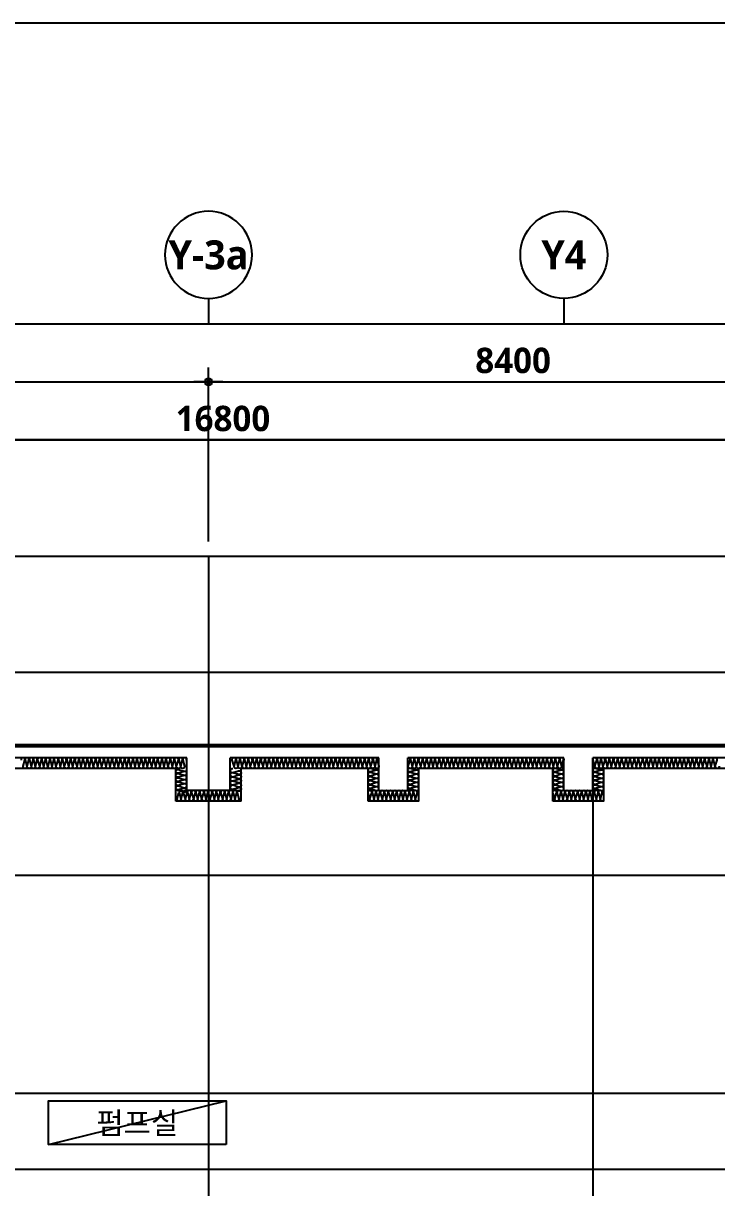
# Model space of a CAD drawing. Header units: millimetres. Extents: x 0 to 168000, y 0 to 59400.
# Drawn here: x 120105 to 129667, y 43354 to 59400 of the extents above; entities that cross this region are included whole.
import ezdxf
from ezdxf.enums import TextEntityAlignment as Align

# ---------------------------------------------------------------- set-up
doc = ezdxf.new("R2010")
doc.units = ezdxf.units.MM
doc.header["$LTSCALE"] = 100
doc.linetypes.add('주단면도-1$0$STD_CENTER', pattern=[66, 60, -2, 2, -2])
doc.layers.get('Defpoints').update_dxf_attribs({"color": 153})
for name, color, linetype in [('A-ANNO-TEXT1', 7, 'Continuous'), ('A-FLOR-INSL', 8, 'Continuous'), ('A-ST-AXIS-BUB', 7, 'Continuous'), ('A-ST-AXIS-DIM', 7, 'Continuous'), ('SYM', 7, 'Continuous'), ('주단면도-1$0$A-FIN-TYP1', 6, 'Continuous'), ('주단면도-1$0$A-ST-AXIS-CEN', 252, '주단면도-1$0$STD_CENTER'), ('주단면도-1$0$A-ST-CONC', 2, 'Continuous')]:
    doc.layers.add(name, color=color, linetype=linetype)
doc.layers.add('A-ELEV-LIN2', color=7, linetype='Continuous', lineweight=25)
doc.layers.add('G(그리드1)', color=185, linetype='Continuous', plot=False)
doc.layers.add('G(그리드2)', color=235, linetype='Continuous', plot=False)
doc.styles.add('SH_진천_나눔', font='')
doc.styles.get('SH_진천_나눔').set_extended_font_data('NanumGothic', bold=True)
doc.dimstyles.new('SHP 100', dxfattribs={"dimscale": 100, "dimtxt": 3.5, "dimasz": 1, "dimexe": 2, "dimexo": 2, "dimgap": 1, "dimtad": 1, "dimdec": 0, "dimzin": 0, "dimdsep": 46, "dimtxsty": 'SH_진천_나눔', "dimblk": 'DIMDOT', "dimcen": 0.09, "dimclrd": 256, "dimclre": 256, "dimclrt": 3, "dimadec": 0, "dimazin": 1, "dimtfac": 1, "dimtdec": 0, "dimtix": 1, "dimtmove": 2, "dimatfit": 0, "dimldrblk": 'DIMDOT', "dimfxl": 1, "dimtolj": 1, "dimtzin": 0, "dimlwd": -1, "dimlwe": -1, "dimarcsym": 0})

# ---------------------------------------------------------------- blocks, each defined once
blk = doc.blocks.new('DIMDOT')
at = {"color": 0}
blk.add_line((-2, 0), (2, 0), dxfattribs=at)
for radius in [0.5, 0.25]:
    blk.add_circle((0, 0), radius, dxfattribs=at)
blk = doc.blocks.new('*D9299')
at = {"layer": 'A-ST-AXIS-DIM'}
for p, q in [((114259, 52259), (114259, 54659)), ((122659, 52259), (122659, 54659)), ((114359, 54459), (122559, 54459))]:
    blk.add_line(p, q, dxfattribs=at)
at = {"layer": 'Defpoints', "color": 0}
for p in [(122659, 54459), (114259, 52059), (122659, 52059)]:
    blk.add_point(p, dxfattribs=at)
at = {"layer": 'A-ST-AXIS-DIM', "linetype": 'ByBlock', "xscale": 100, "yscale": 100, "zscale": 100, "rotation": 180}
blk.add_blockref('DIMDOT', (114259, 54459), dxfattribs=at)
at = {"layer": 'A-ST-AXIS-DIM', "linetype": 'ByBlock', "xscale": 100, "yscale": 100, "zscale": 100}
blk.add_blockref('DIMDOT', (122659, 54459), dxfattribs=at)
at = {"layer": 'A-ST-AXIS-DIM', "color": 3, "insert": (118459, 54752), "char_height": 350, "attachment_point": 5, "style": 'SH_진천_나눔'}
blk.add_mtext('\\A1;8400', dxfattribs=at)
blk = doc.blocks.new('*D9300')
at = {"layer": 'A-ST-AXIS-DIM'}
for p, q in [((122659, 52259), (122659, 54659)), ((131059, 52259), (131059, 54659)), ((122759, 54459), (130959, 54459))]:
    blk.add_line(p, q, dxfattribs=at)
at = {"layer": 'Defpoints', "color": 0}
for p in [(131059, 54459), (122659, 52059), (131059, 52059)]:
    blk.add_point(p, dxfattribs=at)
at = {"layer": 'A-ST-AXIS-DIM', "linetype": 'ByBlock', "xscale": 100, "yscale": 100, "zscale": 100, "rotation": 180}
blk.add_blockref('DIMDOT', (122659, 54459), dxfattribs=at)
at = {"layer": 'A-ST-AXIS-DIM', "linetype": 'ByBlock', "xscale": 100, "yscale": 100, "zscale": 100}
blk.add_blockref('DIMDOT', (131059, 54459), dxfattribs=at)
at = {"layer": 'A-ST-AXIS-DIM', "color": 3, "insert": (126859, 54752), "char_height": 350, "attachment_point": 5, "style": 'SH_진천_나눔'}
blk.add_mtext('\\A1;8400', dxfattribs=at)
blk = doc.blocks.new('*D9302')
at = {"layer": 'A-ST-AXIS-DIM'}
for p, q in [((114459, 52259), (114459, 53859)), ((131259, 52259), (131259, 53859)), ((131159, 53659), (114559, 53659))]:
    blk.add_line(p, q, dxfattribs=at)
at = {"layer": 'Defpoints', "color": 0}
for p in [(114459, 53659), (114459, 52059), (131259, 52059)]:
    blk.add_point(p, dxfattribs=at)
at = {"layer": 'A-ST-AXIS-DIM', "linetype": 'ByBlock', "xscale": 100, "yscale": 100, "zscale": 100, "rotation": 180}
blk.add_blockref('DIMDOT', (114459, 53659), dxfattribs=at)
at = {"layer": 'A-ST-AXIS-DIM', "linetype": 'ByBlock', "xscale": 100, "yscale": 100, "zscale": 100}
blk.add_blockref('DIMDOT', (131259, 53659), dxfattribs=at)
at = {"layer": 'A-ST-AXIS-DIM', "color": 3, "insert": (122859, 53952), "char_height": 350, "attachment_point": 5, "style": 'SH_진천_나눔'}
blk.add_mtext('\\A1;16800', dxfattribs=at)
blk = doc.blocks.new('A-ST-AXIS-BUB-1')
at = {"layer": 'A-ST-AXIS-BUB'}
blk.add_line((0, 350), (0, 0), dxfattribs=at)
blk.add_circle((0, 950), 600, dxfattribs=at)

msp = doc.modelspace()

# ---------------------------------------------------------------- linework, layer by layer
at = {"layer": 'A-ELEV-LIN2'}
msp.add_line((127959.1, 49129.1), (127959.1, 39359.1), dxfattribs=at)
at = {"layer": 'A-FLOR-INSL'}
for p, q in [((122209.1, 49129.1), (119759.1, 49129.1)), ((122209.1, 48679.1), (122209.1, 49129.1)), ((123109.1, 48679.1), (123109.1, 49129.1)), ((124859.1, 49129.1), (123109.1, 49129.1)), ((124859.1, 48679.1), (124859.1, 49129.1)), ((125559.1, 48679.1), (125559.1, 49129.1)), ((127409.1, 49129.1), (125559.1, 49129.1)), ((127409.1, 48679.1), (127409.1, 49129.1)), ((130609.1, 49129.1), (128109.1, 49129.1)), ((128109.1, 48679.1), (128109.1, 49129.1)), ((123109.1, 48679.1), (122209.1, 48679.1)), ((125559.1, 48679.1), (124859.1, 48679.1)), ((128109.1, 48679.1), (127409.1, 48679.1))]:
    msp.add_line(p, q, dxfattribs=at)
for points in [[(122358, 49243.9, 1.34), (122305.5, 49243.9), (122329.4, 49164.2, -1.34), (122276.9, 49164.2), (122300.8, 49243.9), (122300.8, 49243.9, 1.34), (122248.3, 49243.9), (122272.2, 49164.2, -1.34), (122219.7, 49164.2), (122243.6, 49243.9), (122243.6, 49243.9, 1.34), (122191.1, 49243.9), (122215, 49164.2, -1.34), (122162.5, 49164.2), (122186.4, 49243.9), (122186.4, 49243.9, 1.34), (122133.9, 49243.9), (122157.8, 49164.2, -1.34), (122105.3, 49164.2), (122129.2, 49243.9), (122129.2, 49243.9, 1.34), (122076.7, 49243.9), (122100.6, 49164.2, -1.34), (122048.1, 49164.2), (122072, 49243.9), (122072, 49243.9, 1.34), (122019.5, 49243.9), (122043.3, 49164.2, -1.34), (121990.8, 49164.2), (122014.7, 49243.9), (122014.7, 49243.9, 1.34), (121962.2, 49243.9), (121986.1, 49164.2, -1.34), (121933.6, 49164.2), (121957.5, 49243.9), (121957.5, 49243.9, 1.34), (121905, 49243.9), (121928.9, 49164.2, -1.34), (121876.4, 49164.2), (121900.3, 49243.9), (121900.3, 49243.9, 1.34), (121847.8, 49243.9), (121871.7, 49164.2, -1.34), (121819.2, 49164.2), (121843.1, 49243.9), (121843.1, 49243.9, 1.34), (121790.6, 49243.9), (121814.5, 49164.2, -1.34), (121762, 49164.2), (121785.9, 49243.9), (121785.9, 49243.9, 1.34), (121733.4, 49243.9), (121757.3, 49164.2, -1.34), (121704.8, 49164.2), (121728.7, 49243.9), (121728.7, 49243.9, 1.34), (121676.2, 49243.9), (121700.1, 49164.2, -1.34), (121647.6, 49164.2), (121671.5, 49243.9), (121671.5, 49243.9, 1.34), (121619, 49243.9), (121642.9, 49164.2, -1.34), (121590.4, 49164.2), (121614.3, 49243.9), (121614.3, 49243.9, 1.34), (121561.8, 49243.9), (121585.7, 49164.2, -1.34), (121533.2, 49164.2), (121557.1, 49243.9), (121557.1, 49243.9, 1.34), (121504.6, 49243.9), (121528.5, 49164.2, -1.34), (121476, 49164.2), (121499.9, 49243.9), (121499.9, 49243.9, 1.34), (121447.4, 49243.9), (121471.3, 49164.2, -1.34), (121418.8, 49164.2), (121442.7, 49243.9), (121442.7, 49243.9, 1.34), (121390.2, 49243.9), (121414.1, 49164.2, -1.34), (121361.6, 49164.2), (121385.5, 49243.9), (121385.5, 49243.9, 1.34), (121333, 49243.9), (121356.9, 49164.2, -1.34), (121304.4, 49164.2), (121328.2, 49243.9), (121328.2, 49243.9, 1.34), (121275.7, 49243.9), (121299.6, 49164.2, -1.34), (121247.1, 49164.2), (121271, 49243.9), (121271, 49243.9, 1.34), (121218.5, 49243.9), (121242.4, 49164.2, -1.34), (121189.9, 49164.2), (121213.8, 49243.9), (121213.8, 49243.9, 1.34), (121161.3, 49243.9), (121185.2, 49164.2, -1.34), (121132.7, 49164.2), (121156.6, 49243.9), (121156.6, 49243.9, 1.34), (121104.1, 49243.9), (121128, 49164.2, -1.34), (121075.5, 49164.2), (121099.4, 49243.9), (121099.4, 49243.9, 1.34), (121046.9, 49243.9), (121070.8, 49164.2, -1.34), (121018.3, 49164.2), (121042.2, 49243.9), (121042.2, 49243.9, 1.34), (120989.7, 49243.9), (121013.6, 49164.2, -1.34), (120961.1, 49164.2), (120985, 49243.9), (120985, 49243.9, 1.34), (120932.5, 49243.9), (120956.4, 49164.2, -1.34), (120903.9, 49164.2), (120927.8, 49243.9), (120927.8, 49243.9, 1.34), (120875.3, 49243.9), (120899.2, 49164.2, -1.34), (120846.7, 49164.2), (120870.6, 49243.9), (120870.6, 49243.9, 1.34), (120818.1, 49243.9), (120842, 49164.2, -1.34), (120789.5, 49164.2), (120813.4, 49243.9), (120813.4, 49243.9, 1.34), (120760.9, 49243.9), (120784.8, 49164.2, -1.34), (120732.3, 49164.2), (120756.2, 49243.9), (120756.2, 49243.9, 1.34), (120703.7, 49243.9), (120727.6, 49164.2, -1.34), (120675.1, 49164.2), (120699, 49243.9), (120699, 49243.9, 1.34), (120646.5, 49243.9), (120670.4, 49164.2, -1.34), (120617.9, 49164.2), (120641.8, 49243.9), (120641.8, 49243.9, 1.34), (120589.3, 49243.9), (120613.1, 49164.2, -1.34), (120560.6, 49164.2), (120584.5, 49243.9), (120584.5, 49243.9, 1.34), (120532, 49243.9), (120555.9, 49164.2, -1.34), (120503.4, 49164.2), (120527.3, 49243.9), (120527.3, 49243.9, 1.34), (120474.8, 49243.9), (120498.7, 49164.2, -1.34), (120446.2, 49164.2), (120470.1, 49243.9), (120470.1, 49243.9, 1.34), (120417.6, 49243.9), (120441.5, 49164.2, -1.34), (120389, 49164.2), (120412.9, 49243.9), (120412.9, 49243.9, 1.34), (120360.4, 49243.9), (120384.3, 49164.2, -1.34), (120331.8, 49164.2), (120355.7, 49243.9), (120355.7, 49243.9, 1.34), (120303.2, 49243.9), (120327.1, 49164.2, -1.34), (120274.6, 49164.2), (120298.5, 49243.9), (120298.5, 49243.9, 1.34), (120246, 49243.9), (120269.9, 49164.2, -1.34), (120217.4, 49164.2), (120241.3, 49243.9), (120241.3, 49243.9, 1.34), (120188.8, 49243.9), (120212.7, 49164.2, -1.34), (120160.2, 49164.2), (120184.1, 49243.9), (120184.1, 49243.9, 1.34), (120131.6, 49243.9), (120155.5, 49164.2, -1.34), (120103, 49164.2), (120126.9, 49243.9), (120126.9, 49243.9, 1.34), (120074.4, 49243.9)], [(125009.1, 49279, 0.4808028), (124984.7, 49243.9), (125008.6, 49164.2, -1.34), (124956.1, 49164.2), (124980, 49243.9), (124980, 49243.9, 1.34), (124927.5, 49243.9), (124951.4, 49164.2, -1.34), (124898.9, 49164.2), (124922.8, 49243.9), (124922.8, 49243.9, 1.34), (124870.3, 49243.9), (124894.2, 49164.2, -1.34), (124841.7, 49164.2), (124865.6, 49243.9), (124865.6, 49243.9, 1.34), (124813.1, 49243.9), (124837, 49164.2, -1.34), (124784.5, 49164.2), (124808.4, 49243.9), (124808.4, 49243.9, 1.34), (124755.9, 49243.9), (124779.8, 49164.2, -1.34), (124727.3, 49164.2), (124751.2, 49243.9), (124751.2, 49243.9, 1.34), (124698.7, 49243.9), (124722.6, 49164.2, -1.34), (124670.1, 49164.2), (124694, 49243.9), (124694, 49243.9, 1.34), (124641.5, 49243.9), (124665.3, 49164.2, -1.34), (124612.8, 49164.2), (124636.7, 49243.9), (124636.7, 49243.9, 1.34), (124584.2, 49243.9), (124608.1, 49164.2, -1.34), (124555.6, 49164.2), (124579.5, 49243.9), (124579.5, 49243.9, 1.34), (124527, 49243.9), (124550.9, 49164.2, -1.34), (124498.4, 49164.2), (124522.3, 49243.9), (124522.3, 49243.9, 1.34), (124469.8, 49243.9), (124493.7, 49164.2, -1.34), (124441.2, 49164.2), (124465.1, 49243.9), (124465.1, 49243.9, 1.34), (124412.6, 49243.9), (124436.5, 49164.2, -1.34), (124384, 49164.2), (124407.9, 49243.9), (124407.9, 49243.9, 1.34), (124355.4, 49243.9), (124379.3, 49164.2, -1.34), (124326.8, 49164.2), (124350.7, 49243.9), (124350.7, 49243.9, 1.34), (124298.2, 49243.9), (124322.1, 49164.2, -1.34), (124269.6, 49164.2), (124293.5, 49243.9), (124293.5, 49243.9, 1.34), (124241, 49243.9), (124264.9, 49164.2, -1.34), (124212.4, 49164.2), (124236.3, 49243.9), (124236.3, 49243.9, 1.34), (124183.8, 49243.9), (124207.7, 49164.2, -1.34), (124155.2, 49164.2), (124179.1, 49243.9), (124179.1, 49243.9, 1.34), (124126.6, 49243.9), (124150.5, 49164.2, -1.34), (124098, 49164.2), (124121.9, 49243.9), (124121.9, 49243.9, 1.34), (124069.4, 49243.9), (124093.3, 49164.2, -1.34), (124040.8, 49164.2), (124064.7, 49243.9), (124064.7, 49243.9, 1.34), (124012.2, 49243.9), (124036.1, 49164.2, -1.34), (123983.6, 49164.2), (124007.5, 49243.9), (124007.5, 49243.9, 1.34), (123955, 49243.9), (123978.9, 49164.2, -1.34), (123926.4, 49164.2), (123950.2, 49243.9), (123950.2, 49243.9, 1.34), (123897.7, 49243.9), (123921.6, 49164.2, -1.34), (123869.1, 49164.2), (123893, 49243.9), (123893, 49243.9, 1.34), (123840.5, 49243.9), (123864.4, 49164.2, -1.34), (123811.9, 49164.2), (123835.8, 49243.9), (123835.8, 49243.9, 1.34), (123783.3, 49243.9), (123807.2, 49164.2, -1.34), (123754.7, 49164.2), (123778.6, 49243.9), (123778.6, 49243.9, 1.34), (123726.1, 49243.9), (123750, 49164.2, -1.34), (123697.5, 49164.2), (123721.4, 49243.9), (123721.4, 49243.9, 1.34), (123668.9, 49243.9), (123692.8, 49164.2, -1.34), (123640.3, 49164.2), (123664.2, 49243.9), (123664.2, 49243.9, 1.34), (123611.7, 49243.9), (123635.6, 49164.2, -1.34), (123583.1, 49164.2), (123607, 49243.9), (123607, 49243.9, 1.34), (123554.5, 49243.9), (123578.4, 49164.2, -1.34), (123525.9, 49164.2), (123549.8, 49243.9), (123549.8, 49243.9, 1.34), (123497.3, 49243.9), (123521.2, 49164.2, -1.34), (123468.7, 49164.2), (123492.6, 49243.9), (123492.6, 49243.9, 1.34), (123440.1, 49243.9), (123464, 49164.2, -1.34), (123411.5, 49164.2), (123435.4, 49243.9), (123435.4, 49243.9, 1.34), (123382.9, 49243.9), (123406.8, 49164.2, -1.34), (123354.3, 49164.2), (123378.2, 49243.9), (123378.2, 49243.9, 1.34), (123325.7, 49243.9), (123349.6, 49164.2, -1.34), (123297.1, 49164.2), (123321, 49243.9), (123321, 49243.9, 1.34), (123268.5, 49243.9), (123292.4, 49164.2, -1.34), (123239.9, 49164.2), (123263.8, 49243.9), (123263.8, 49243.9, 1.34), (123211.3, 49243.9), (123235.1, 49164.2, -1.34), (123182.6, 49164.2), (123206.5, 49243.9), (123206.5, 49243.9, 1.34), (123154, 49243.9), (123177.9, 49164.2, -1.34), (123125.4, 49164.2), (123149.3, 49243.9), (123149.3, 49243.9, 1.34), (123096.8, 49243.9), (123120.7, 49164.2, -1.34), (123068.2, 49164.2), (123092.1, 49243.9), (123092.1, 49243.9, 1.34), (123039.6, 49243.9), (123063.5, 49164.2, -1.34), (123011, 49164.2), (123034.9, 49243.9), (123034.9, 49243.9, 1.34), (122982.4, 49243.9), (123006.3, 49164.2, -1.34)], [(127559.1, 49129.2, -0.5295273), (127530.5, 49164.2), (127554.3, 49243.9), (127554.3, 49243.9, 1.34), (127501.8, 49243.9), (127525.7, 49164.2, -1.34), (127473.2, 49164.2), (127497.1, 49243.9), (127497.1, 49243.9, 1.34), (127444.6, 49243.9), (127468.5, 49164.2, -1.34), (127416, 49164.2), (127439.9, 49243.9), (127439.9, 49243.9, 1.34), (127387.4, 49243.9), (127411.3, 49164.2, -1.34), (127358.8, 49164.2), (127382.7, 49243.9), (127382.7, 49243.9, 1.34), (127330.2, 49243.9), (127354.1, 49164.2, -1.34), (127301.6, 49164.2), (127325.5, 49243.9), (127325.5, 49243.9, 1.34), (127273, 49243.9), (127296.9, 49164.2, -1.34), (127244.4, 49164.2), (127268.3, 49243.9), (127268.3, 49243.9, 1.34), (127215.8, 49243.9), (127239.7, 49164.2, -1.34), (127187.2, 49164.2), (127211.1, 49243.9), (127211.1, 49243.9, 1.34), (127158.6, 49243.9), (127182.5, 49164.2, -1.34), (127130, 49164.2), (127153.9, 49243.9), (127153.9, 49243.9, 1.34), (127101.4, 49243.9), (127125.3, 49164.2, -1.34), (127072.8, 49164.2), (127096.7, 49243.9), (127096.7, 49243.9, 1.34), (127044.2, 49243.9), (127068.1, 49164.2, -1.34), (127015.6, 49164.2), (127039.5, 49243.9), (127039.5, 49243.9, 1.34), (126987, 49243.9), (127010.9, 49164.2, -1.34), (126958.4, 49164.2), (126982.3, 49243.9), (126982.3, 49243.9, 1.34), (126929.8, 49243.9), (126953.7, 49164.2, -1.34), (126901.2, 49164.2), (126925.1, 49243.9), (126925.1, 49243.9, 1.34), (126872.6, 49243.9), (126896.5, 49164.2, -1.34), (126844, 49164.2), (126867.9, 49243.9), (126867.9, 49243.9, 1.34), (126815.4, 49243.9), (126839.2, 49164.2, -1.34), (126786.7, 49164.2), (126810.6, 49243.9), (126810.6, 49243.9, 1.34), (126758.1, 49243.9), (126782, 49164.2, -1.34), (126729.5, 49164.2), (126753.4, 49243.9), (126753.4, 49243.9, 1.34), (126700.9, 49243.9), (126724.8, 49164.2, -1.34), (126672.3, 49164.2), (126696.2, 49243.9), (126696.2, 49243.9, 1.34), (126643.7, 49243.9), (126667.6, 49164.2, -1.34), (126615.1, 49164.2), (126639, 49243.9), (126639, 49243.9, 1.34), (126586.5, 49243.9), (126610.4, 49164.2, -1.34), (126557.9, 49164.2), (126581.8, 49243.9), (126581.8, 49243.9, 1.34), (126529.3, 49243.9), (126553.2, 49164.2, -1.34), (126500.7, 49164.2), (126524.6, 49243.9), (126524.6, 49243.9, 1.34), (126472.1, 49243.9), (126496, 49164.2, -1.34), (126443.5, 49164.2), (126467.4, 49243.9), (126467.4, 49243.9, 1.34), (126414.9, 49243.9), (126438.8, 49164.2, -1.34), (126386.3, 49164.2), (126410.2, 49243.9), (126410.2, 49243.9, 1.34), (126357.7, 49243.9), (126381.6, 49164.2, -1.34), (126329.1, 49164.2), (126353, 49243.9), (126353, 49243.9, 1.34), (126300.5, 49243.9), (126324.4, 49164.2, -1.34), (126271.9, 49164.2), (126295.8, 49243.9), (126295.8, 49243.9, 1.34), (126243.3, 49243.9), (126267.2, 49164.2, -1.34), (126214.7, 49164.2), (126238.6, 49243.9), (126238.6, 49243.9, 1.34), (126186.1, 49243.9), (126210, 49164.2, -1.34), (126157.5, 49164.2), (126181.4, 49243.9), (126181.4, 49243.9, 1.34), (126128.9, 49243.9), (126152.8, 49164.2, -1.34), (126100.3, 49164.2), (126124.1, 49243.9), (126124.1, 49243.9, 1.34), (126071.6, 49243.9), (126095.5, 49164.2, -1.34), (126043, 49164.2), (126066.9, 49243.9), (126066.9, 49243.9, 1.34), (126014.4, 49243.9), (126038.3, 49164.2, -1.34), (125985.8, 49164.2), (126009.7, 49243.9), (126009.7, 49243.9, 1.34), (125957.2, 49243.9), (125981.1, 49164.2, -1.34), (125928.6, 49164.2), (125952.5, 49243.9), (125952.5, 49243.9, 1.34), (125900, 49243.9), (125923.9, 49164.2, -1.34), (125871.4, 49164.2), (125895.3, 49243.9), (125895.3, 49243.9, 1.34), (125842.8, 49243.9), (125866.7, 49164.2, -1.34), (125814.2, 49164.2), (125838.1, 49243.9), (125838.1, 49243.9, 1.34), (125785.6, 49243.9), (125809.5, 49164.2, -1.34), (125757, 49164.2), (125780.9, 49243.9), (125780.9, 49243.9, 1.34), (125728.4, 49243.9), (125752.3, 49164.2, -1.34), (125699.8, 49164.2), (125723.7, 49243.9), (125723.7, 49243.9, 1.34), (125671.2, 49243.9), (125695.1, 49164.2, -1.34), (125642.6, 49164.2), (125666.5, 49243.9), (125666.5, 49243.9, 1.34), (125614, 49243.9), (125637.9, 49164.2, -1.34), (125585.4, 49164.2), (125609.3, 49243.9), (125609.3, 49243.9, 1.34), (125556.8, 49243.9), (125580.7, 49164.2, -1.34), (125528.2, 49164.2), (125552.1, 49243.9), (125552.1, 49243.9, 1.34), (125499.6, 49243.9), (125523.5, 49164.2, -1.34), (125471, 49164.2), (125494.9, 49243.9), (125494.9, 49243.9, 1.34), (125442.4, 49243.9), (125466.3, 49164.2, -1.34), (125413.8, 49164.2), (125437.7, 49243.9), (125437.7, 49243.9, 0.5278594), (125409.1, 49279)], [(129671, 49243.9, 1.34), (129618.5, 49243.9), (129642.4, 49164.2, -1.34), (129589.9, 49164.2), (129613.8, 49243.9), (129613.8, 49243.9, 1.34), (129561.3, 49243.9), (129585.2, 49164.2, -1.34), (129532.7, 49164.2), (129556.6, 49243.9), (129556.6, 49243.9, 1.34), (129504.1, 49243.9), (129528, 49164.2, -1.34), (129475.5, 49164.2), (129499.4, 49243.9), (129499.4, 49243.9, 1.34), (129446.9, 49243.9), (129470.8, 49164.2, -1.34), (129418.3, 49164.2), (129442.2, 49243.9), (129442.2, 49243.9, 1.34), (129389.7, 49243.9), (129413.6, 49164.2, -1.34), (129361.1, 49164.2), (129385, 49243.9), (129385, 49243.9, 1.34), (129332.5, 49243.9), (129356.4, 49164.2, -1.34), (129303.9, 49164.2), (129327.8, 49243.9), (129327.8, 49243.9, 1.34), (129275.3, 49243.9), (129299.2, 49164.2, -1.34), (129246.7, 49164.2), (129270.6, 49243.9), (129270.6, 49243.9, 1.34), (129218.1, 49243.9), (129242, 49164.2, -1.34), (129189.5, 49164.2), (129213.4, 49243.9), (129213.4, 49243.9, 1.34), (129160.9, 49243.9), (129184.8, 49164.2, -1.34), (129132.3, 49164.2), (129156.2, 49243.9), (129156.2, 49243.9, 1.34), (129103.7, 49243.9), (129127.6, 49164.2, -1.34), (129075.1, 49164.2), (129099, 49243.9), (129099, 49243.9, 1.34), (129046.5, 49243.9), (129070.4, 49164.2, -1.34), (129017.9, 49164.2), (129041.8, 49243.9), (129041.8, 49243.9, 1.34), (128989.3, 49243.9), (129013.1, 49164.2, -1.34), (128960.6, 49164.2), (128984.5, 49243.9), (128984.5, 49243.9, 1.34), (128932, 49243.9), (128955.9, 49164.2, -1.34), (128903.4, 49164.2), (128927.3, 49243.9), (128927.3, 49243.9, 1.34), (128874.8, 49243.9), (128898.7, 49164.2, -1.34), (128846.2, 49164.2), (128870.1, 49243.9), (128870.1, 49243.9, 1.34), (128817.6, 49243.9), (128841.5, 49164.2, -1.34), (128789, 49164.2), (128812.9, 49243.9), (128812.9, 49243.9, 1.34), (128760.4, 49243.9), (128784.3, 49164.2, -1.34), (128731.8, 49164.2), (128755.7, 49243.9), (128755.7, 49243.9, 1.34), (128703.2, 49243.9), (128727.1, 49164.2, -1.34), (128674.6, 49164.2), (128698.5, 49243.9), (128698.5, 49243.9, 1.34), (128646, 49243.9), (128669.9, 49164.2, -1.34), (128617.4, 49164.2), (128641.3, 49243.9), (128641.3, 49243.9, 1.34), (128588.8, 49243.9), (128612.7, 49164.2, -1.34), (128560.2, 49164.2), (128584.1, 49243.9), (128584.1, 49243.9, 1.34), (128531.6, 49243.9), (128555.5, 49164.2, -1.34), (128503, 49164.2), (128526.9, 49243.9), (128526.9, 49243.9, 1.34), (128474.4, 49243.9), (128498.3, 49164.2, -1.34), (128445.8, 49164.2), (128469.7, 49243.9), (128469.7, 49243.9, 1.34), (128417.2, 49243.9), (128441.1, 49164.2, -1.34), (128388.6, 49164.2), (128412.5, 49243.9), (128412.5, 49243.9, 1.34), (128360, 49243.9), (128383.9, 49164.2, -1.34), (128331.4, 49164.2), (128355.3, 49243.9), (128355.3, 49243.9, 1.34), (128302.8, 49243.9), (128326.7, 49164.2, -1.34), (128274.2, 49164.2), (128298, 49243.9), (128298, 49243.9, 1.34), (128245.5, 49243.9), (128269.4, 49164.2, -1.34), (128216.9, 49164.2), (128240.8, 49243.9), (128240.8, 49243.9, 1.34), (128188.3, 49243.9), (128212.2, 49164.2, -1.34), (128159.7, 49164.2), (128183.6, 49243.9), (128183.6, 49243.9, 1.34), (128131.1, 49243.9), (128155, 49164.2, -1.34), (128102.5, 49164.2), (128126.4, 49243.9), (128126.4, 49243.9, 1.34), (128073.9, 49243.9), (128097.8, 49164.2, -1.34), (128045.3, 49164.2), (128069.2, 49243.9), (128069.2, 49243.9, 1.34), (128016.7, 49243.9), (128040.6, 49164.2, -1.34), (127988.1, 49164.2), (128012, 49243.9), (128012, 49243.9, 1.34), (127959.5, 49243.9), (127983.4, 49164.2, -0.4792011), (127959.1, 49129.1)], [(122220.7, 48829.1, -0.2294027), (122244.3, 48832.9), (122323.9, 48809), (122323.9, 48809, 1.34), (122323.9, 48861.5), (122244.3, 48837.6, -1.34), (122244.3, 48890.1), (122323.9, 48866.2), (122323.9, 48866.2, 1.34), (122323.9, 48918.7), (122244.3, 48894.8, -1.34), (122244.3, 48947.3), (122323.9, 48923.4), (122323.9, 48923.4, 1.34), (122323.9, 48975.9), (122244.3, 48952, -1.34), (122244.3, 49004.5), (122323.9, 48980.6), (122323.9, 48980.6, 1.34), (122323.9, 49033.1), (122244.3, 49009.2, -1.34), (122244.3, 49061.7), (122323.9, 49037.8), (122323.9, 49037.8, 1.34), (122323.9, 49090.3), (122244.3, 49066.5, -1.34), (122244.3, 49119), (122323.9, 49095.1)], [(122994.3, 49127.9, 1.34), (122994.3, 49075.4), (123073.9, 49099.3, -1.34), (123073.9, 49046.8), (122994.3, 49070.7), (122994.3, 49070.7, 1.34), (122994.3, 49018.2), (123073.9, 49042.1, -1.34), (123073.9, 48989.6), (122994.3, 49013.5), (122994.3, 49013.5, 1.34), (122994.3, 48961), (123073.9, 48984.9, -1.34), (123073.9, 48932.4), (122994.3, 48956.3), (122994.3, 48956.3, 1.34), (122994.3, 48903.8), (123073.9, 48927.7, -1.34), (123073.9, 48875.2), (122994.3, 48899.1), (122994.3, 48899.1, 1.34), (122994.3, 48846.6), (123073.9, 48870.5, -1.34), (123073.9, 48818), (122994.3, 48841.9), (122994.3, 48841.9, 0.3501102), (122962.6, 48829.1)], [(124859.5, 48829.1, -0.4497731), (124894.3, 48850.7), (124973.9, 48826.8), (124973.9, 48826.8, 1.34), (124973.9, 48879.3), (124894.3, 48855.4, -1.34), (124894.3, 48907.9), (124973.9, 48884), (124973.9, 48884, 1.34), (124973.9, 48936.5), (124894.3, 48912.6, -1.34), (124894.3, 48965.1), (124973.9, 48941.2), (124973.9, 48941.2, 1.34), (124973.9, 48993.7), (124894.3, 48969.8, -1.34), (124894.3, 49022.3), (124973.9, 48998.4), (124973.9, 48998.4, 1.34), (124973.9, 49050.9), (124894.3, 49027, -1.34), (124894.3, 49079.5), (124973.9, 49055.6), (124973.9, 49055.6, 1.34), (124973.9, 49108.1), (124894.3, 49084.2, -1.34), (124894.3, 49136.7), (124973.9, 49112.8), (124973.9, 49112.8, 0.3889373), (125007.2, 49129.1)], [(125409.1, 49164, -0.1403887), (125409.1, 49148.9)], [(125409.5, 48829.1, -0.4497731), (125444.3, 48850.7), (125523.9, 48826.8), (125523.9, 48826.8, 1.34), (125523.9, 48879.3), (125444.3, 48855.4, -1.34), (125444.3, 48907.9), (125523.9, 48884), (125523.9, 48884, 1.34), (125523.9, 48936.5), (125444.3, 48912.6, -1.34), (125444.3, 48965.1), (125523.9, 48941.2), (125523.9, 48941.2, 1.34), (125523.9, 48993.7), (125444.3, 48969.8, -1.34), (125444.3, 49022.3), (125523.9, 48998.4), (125523.9, 48998.4, 1.34), (125523.9, 49050.9), (125444.3, 49027, -1.34), (125444.3, 49079.5), (125523.9, 49055.6), (125523.9, 49055.6, 1.34), (125523.9, 49108.1), (125444.3, 49084.2, -1.34), (125444.3, 49136.7), (125523.9, 49112.8), (125523.9, 49112.8, 0.3889373), (125557.2, 49129.1)], [(127409.5, 48829.1, -0.4497731), (127444.3, 48850.7), (127523.9, 48826.8), (127523.9, 48826.8, 1.34), (127523.9, 48879.3), (127444.3, 48855.4, -1.34), (127444.3, 48907.9), (127523.9, 48884), (127523.9, 48884, 1.34), (127523.9, 48936.5), (127444.3, 48912.6, -1.34), (127444.3, 48965.1), (127523.9, 48941.2), (127523.9, 48941.2, 1.34), (127523.9, 48993.7), (127444.3, 48969.8, -1.34), (127444.3, 49022.3), (127523.9, 48998.4), (127523.9, 48998.4, 1.34), (127523.9, 49050.9), (127444.3, 49027, -1.34), (127444.3, 49079.5), (127523.9, 49055.6), (127523.9, 49055.6, 1.34), (127523.9, 49108.1), (127444.3, 49084.2, -1.34), (127444.3, 49136.7), (127523.9, 49112.8), (127523.9, 49112.8, 0.3889373), (127557.2, 49129.1)], [(127559.1, 49259.7, 0.1475102), (127559.1, 49243.9), (127559.1, 49243.6)], [(127959.5, 48829.1, -0.4497731), (127994.3, 48850.7), (128073.9, 48826.8), (128073.9, 48826.8, 1.34), (128073.9, 48879.3), (127994.3, 48855.4, -1.34), (127994.3, 48907.9), (128073.9, 48884), (128073.9, 48884, 1.34), (128073.9, 48936.5), (127994.3, 48912.6, -1.34), (127994.3, 48965.1), (128073.9, 48941.2), (128073.9, 48941.2, 1.34), (128073.9, 48993.7), (127994.3, 48969.8, -1.34), (127994.3, 49022.3), (128073.9, 48998.4), (128073.9, 48998.4, 1.34), (128073.9, 49050.9), (127994.3, 49027, -1.34), (127994.3, 49079.5), (128073.9, 49055.6), (128073.9, 49055.6, 1.34), (128073.9, 49108.1), (127994.3, 49084.2, -1.34), (127994.3, 49136.7), (128073.9, 49112.8), (128073.9, 49112.8, 0.3889373), (128107.2, 49129.1)], [(129699.6, 49164.2, -1.34), (129647.1, 49164.2), (129671, 49243.9)], [(123108, 48793.9, 1.34), (123055.5, 48793.9), (123079.4, 48714.2, -1.34), (123026.9, 48714.2), (123050.8, 48793.9), (123050.8, 48793.9, 1.34), (122998.3, 48793.9), (123022.2, 48714.2, -1.34), (122969.7, 48714.2), (122993.6, 48793.9), (122993.6, 48793.9, 1.34), (122941.1, 48793.9), (122965, 48714.2, -1.34), (122912.5, 48714.2), (122936.4, 48793.9), (122936.4, 48793.9, 1.34), (122883.9, 48793.9), (122907.8, 48714.2, -1.34), (122855.3, 48714.2), (122879.2, 48793.9), (122879.2, 48793.9, 1.34), (122826.7, 48793.9), (122850.6, 48714.2, -1.34), (122798.1, 48714.2), (122822, 48793.9), (122822, 48793.9, 1.34), (122769.5, 48793.9), (122793.3, 48714.2, -1.34), (122740.8, 48714.2), (122764.7, 48793.9), (122764.7, 48793.9, 1.34), (122712.2, 48793.9), (122736.1, 48714.2, -1.34), (122683.6, 48714.2), (122707.5, 48793.9), (122707.5, 48793.9, 1.34), (122655, 48793.9), (122678.9, 48714.2, -1.34), (122626.4, 48714.2), (122650.3, 48793.9), (122650.3, 48793.9, 1.34), (122597.8, 48793.9), (122621.7, 48714.2, -1.34), (122569.2, 48714.2), (122593.1, 48793.9), (122593.1, 48793.9, 1.34), (122540.6, 48793.9), (122564.5, 48714.2, -1.34), (122512, 48714.2), (122535.9, 48793.9), (122535.9, 48793.9, 1.34), (122483.4, 48793.9), (122507.3, 48714.2, -1.34), (122454.8, 48714.2), (122478.7, 48793.9), (122478.7, 48793.9, 1.34), (122426.2, 48793.9), (122450.1, 48714.2, -1.34), (122397.6, 48714.2), (122421.5, 48793.9), (122421.5, 48793.9, 1.34), (122369, 48793.9), (122392.9, 48714.2, -1.34), (122340.4, 48714.2), (122364.3, 48793.9), (122364.3, 48793.9, 1.34), (122311.8, 48793.9), (122335.7, 48714.2, -1.34), (122283.2, 48714.2), (122307.1, 48793.9), (122307.1, 48793.9, 1.34), (122254.6, 48793.9), (122278.5, 48714.2, -1.34), (122226, 48714.2), (122249.9, 48793.9)], [(125559.1, 48686, -0.7549532), (125514.7, 48714.2), (125538.6, 48793.9), (125538.6, 48793.9, 1.34), (125486.1, 48793.9), (125510, 48714.2, -1.34), (125457.5, 48714.2), (125481.4, 48793.9), (125481.4, 48793.9, 1.34), (125428.9, 48793.9), (125452.8, 48714.2, -1.34), (125400.3, 48714.2), (125424.1, 48793.9), (125424.1, 48793.9, 1.34), (125371.6, 48793.9), (125395.5, 48714.2, -1.34), (125343, 48714.2), (125366.9, 48793.9), (125366.9, 48793.9, 1.34), (125314.4, 48793.9), (125338.3, 48714.2, -1.34), (125285.8, 48714.2), (125309.7, 48793.9), (125309.7, 48793.9, 1.34), (125257.2, 48793.9), (125281.1, 48714.2, -1.34), (125228.6, 48714.2), (125252.5, 48793.9), (125252.5, 48793.9, 1.34), (125200, 48793.9), (125223.9, 48714.2, -1.34), (125171.4, 48714.2), (125195.3, 48793.9), (125195.3, 48793.9, 1.34), (125142.8, 48793.9), (125166.7, 48714.2, -1.34), (125114.2, 48714.2), (125138.1, 48793.9), (125138.1, 48793.9, 1.34), (125085.6, 48793.9), (125109.5, 48714.2, -1.34), (125057, 48714.2), (125080.9, 48793.9), (125080.9, 48793.9, 1.34), (125028.4, 48793.9), (125052.3, 48714.2, -1.34), (124999.8, 48714.2), (125023.7, 48793.9), (125023.7, 48793.9, 1.34), (124971.2, 48793.9), (124995.1, 48714.2, -1.34), (124942.6, 48714.2), (124966.5, 48793.9), (124966.5, 48793.9, 1.34), (124914, 48793.9), (124937.9, 48714.2, -1.34), (124885.4, 48714.2), (124909.3, 48793.9), (124909.3, 48793.9, 0.8952051), (124859.1, 48815)], [(124859.1, 48786.1), (124880.7, 48714.2, -0.4486363), (124859.1, 48679.5)], [(128109.1, 48686, -0.7549532), (128064.7, 48714.2), (128088.6, 48793.9), (128088.6, 48793.9, 1.34), (128036.1, 48793.9), (128060, 48714.2, -1.34), (128007.5, 48714.2), (128031.4, 48793.9), (128031.4, 48793.9, 1.34), (127978.9, 48793.9), (128002.8, 48714.2, -1.34), (127950.3, 48714.2), (127974.1, 48793.9), (127974.1, 48793.9, 1.34), (127921.6, 48793.9), (127945.5, 48714.2, -1.34), (127893, 48714.2), (127916.9, 48793.9), (127916.9, 48793.9, 1.34), (127864.4, 48793.9), (127888.3, 48714.2, -1.34), (127835.8, 48714.2), (127859.7, 48793.9), (127859.7, 48793.9, 1.34), (127807.2, 48793.9), (127831.1, 48714.2, -1.34), (127778.6, 48714.2), (127802.5, 48793.9), (127802.5, 48793.9, 1.34), (127750, 48793.9), (127773.9, 48714.2, -1.34), (127721.4, 48714.2), (127745.3, 48793.9), (127745.3, 48793.9, 1.34), (127692.8, 48793.9), (127716.7, 48714.2, -1.34), (127664.2, 48714.2), (127688.1, 48793.9), (127688.1, 48793.9, 1.34), (127635.6, 48793.9), (127659.5, 48714.2, -1.34), (127607, 48714.2), (127630.9, 48793.9), (127630.9, 48793.9, 1.34), (127578.4, 48793.9), (127602.3, 48714.2, -1.34), (127549.8, 48714.2), (127573.7, 48793.9), (127573.7, 48793.9, 1.34), (127521.2, 48793.9), (127545.1, 48714.2, -1.34), (127492.6, 48714.2), (127516.5, 48793.9), (127516.5, 48793.9, 1.34), (127464, 48793.9), (127487.9, 48714.2, -1.34), (127435.4, 48714.2), (127459.3, 48793.9), (127459.3, 48793.9, 0.8952051), (127409.1, 48815)], [(127409.1, 48786.1), (127430.7, 48714.2, -0.4486363), (127409.1, 48679.5)]]:
    msp.add_lwpolyline(points, format="xyb", dxfattribs=at)
at = {"layer": 'Defpoints'}
msp.add_lwpolyline([(168000, 0), (168000, 59400), (84000, 59400), (84000, 0)], close=True, dxfattribs=at)
at = {"layer": 'G(그리드1)'}
for points in [[(97559.1, 55259.1), (146059.1, 55259.1), (146059.1, 31459.1), (97559.1, 31459.1)], [(98359.1, 54459.1), (145259.1, 54459.1), (145259.1, 32259.1), (98359.1, 32259.1)], [(99159.1, 53659.1), (144459.1, 53659.1), (144459.1, 33059.1), (99159.1, 33059.1)], [(100759.1, 52059.1), (142859.1, 52059.1), (142859.1, 34659.1), (100759.1, 34659.1)], [(102359.1, 50459.1), (141259.1, 50459.1), (141259.1, 34659.1), (102359.1, 34659.1)]]:
    msp.add_lwpolyline(points, close=True, dxfattribs=at)
at = {"layer": 'G(그리드2)'}
msp.add_line((120451.4, 43950.7), (122901.4, 44550.7), dxfattribs=at)
at = {"layer": 'SYM', "color": 7, "linetype": 'ByBlock'}
msp.add_lwpolyline([(122901.4, 43950.7), (120451.4, 43950.7), (120451.4, 44550.7), (122901.4, 44550.7)], close=True, dxfattribs=at)
at = {"layer": '주단면도-1$0$A-FIN-TYP1'}
msp.add_line((131159.1, 49459.1), (114159.1, 49459.1), dxfattribs=at)
at = {"layer": '주단면도-1$0$A-ST-AXIS-CEN', "linetype": 'Continuous'}
for p, q in [((122659.1, 52059.1), (122659.1, 34659.1)), ((100759.1, 49459.1), (142859.1, 49459.1)), ((100759.1, 47659.1), (142859.1, 47659.1)), ((100759.1, 44659.1), (142859.1, 44659.1)), ((100759.1, 43609.1), (142859.1, 43609.1))]:
    msp.add_line(p, q, dxfattribs=at)
at = {"layer": '주단면도-1$0$A-ST-CONC'}
for p, q in [((131159.1, 49429.1), (114159.1, 49429.1)), ((122359.1, 49279.1), (119609.1, 49279.1)), ((122359.1, 48829.1), (122359.1, 49279.1)), ((122959.1, 48829.1), (122959.1, 49279.1)), ((125009.1, 49279.1), (122959.1, 49279.1)), ((125009.1, 48829.1), (125009.1, 49279.1)), ((125009.1, 48829.1), (125009.1, 49279.1)), ((125409.1, 48829.1), (125409.1, 49279.1)), ((125409.1, 48829.1), (125409.1, 49279.1)), ((127559.1, 49279.1), (125409.1, 49279.1)), ((127559.1, 48829.1), (127559.1, 49279.1)), ((127559.1, 48829.1), (127559.1, 49279.1)), ((130759.1, 49279.1), (127959.1, 49279.1)), ((127959.1, 48829.1), (127959.1, 49279.1)), ((127959.1, 48829.1), (127959.1, 49279.1)), ((122959.1, 48829.1), (122359.1, 48829.1)), ((125009.1, 48829.1), (125409.1, 48829.1)), ((127559.1, 48829.1), (127959.1, 48829.1))]:
    msp.add_line(p, q, dxfattribs=at)

# ---------------------------------------------------------------- block references
at = {"layer": 'A-ST-AXIS-BUB', "xscale": -1, "rotation": 359.9999999999999}
msp.add_blockref('A-ST-AXIS-BUB-1', (122659.1, 55259.1), dxfattribs=at)
at = {"layer": 'A-ST-AXIS-BUB'}
msp.add_blockref('A-ST-AXIS-BUB-1', (127559.1, 55259.1), dxfattribs=at)

# ---------------------------------------------------------------- texts
at = {"layer": 'A-ANNO-TEXT1', "style": 'SH_진천_나눔'}
for s, p in [('Y-3a', (122659.1, 56209.1)), ('Y4', (127559.1, 56209.1))]:
    msp.add_text(s, height=400, dxfattribs=at).set_placement(p, align=Align.MIDDLE_CENTER)
msp.add_text('펌프실', height=300, dxfattribs=at).set_placement((121676.4, 44250.7), align=Align.MIDDLE)

# ---------------------------------------------------------------- dimensions: what is measured, and where the dimension line sits
at = {"layer": 'A-ST-AXIS-DIM'}
for base, p1, p2, picture, middle in [((122659.1, 54459.1), (114259.1, 52059.1), (122659.1, 52059.1), '*D9299', (118459.1, 54752.2)), ((131059.1, 54459.1), (122659.1, 52059.1), (131059.1, 52059.1), '*D9300', (126859.1, 54752.2))]:
    dim = msp.add_linear_dim(base=base, p1=p1, p2=p2, dimstyle='SHP 100', dxfattribs=at)
    dim.commit()
    dim.dimension.update_dxf_attribs({"geometry": picture, "text_midpoint": middle})
dim = msp.add_linear_dim(base=(114459.1, 53659.1), p1=(131259.1, 52059.1), p2=(114459.1, 52059.1), angle=0, dimstyle='SHP 100', dxfattribs=at)
dim.commit()
dim.dimension.update_dxf_attribs({"geometry": '*D9302', "text_midpoint": (122859.1, 53952.2)})

doc.saveas('drawing.dxf')
